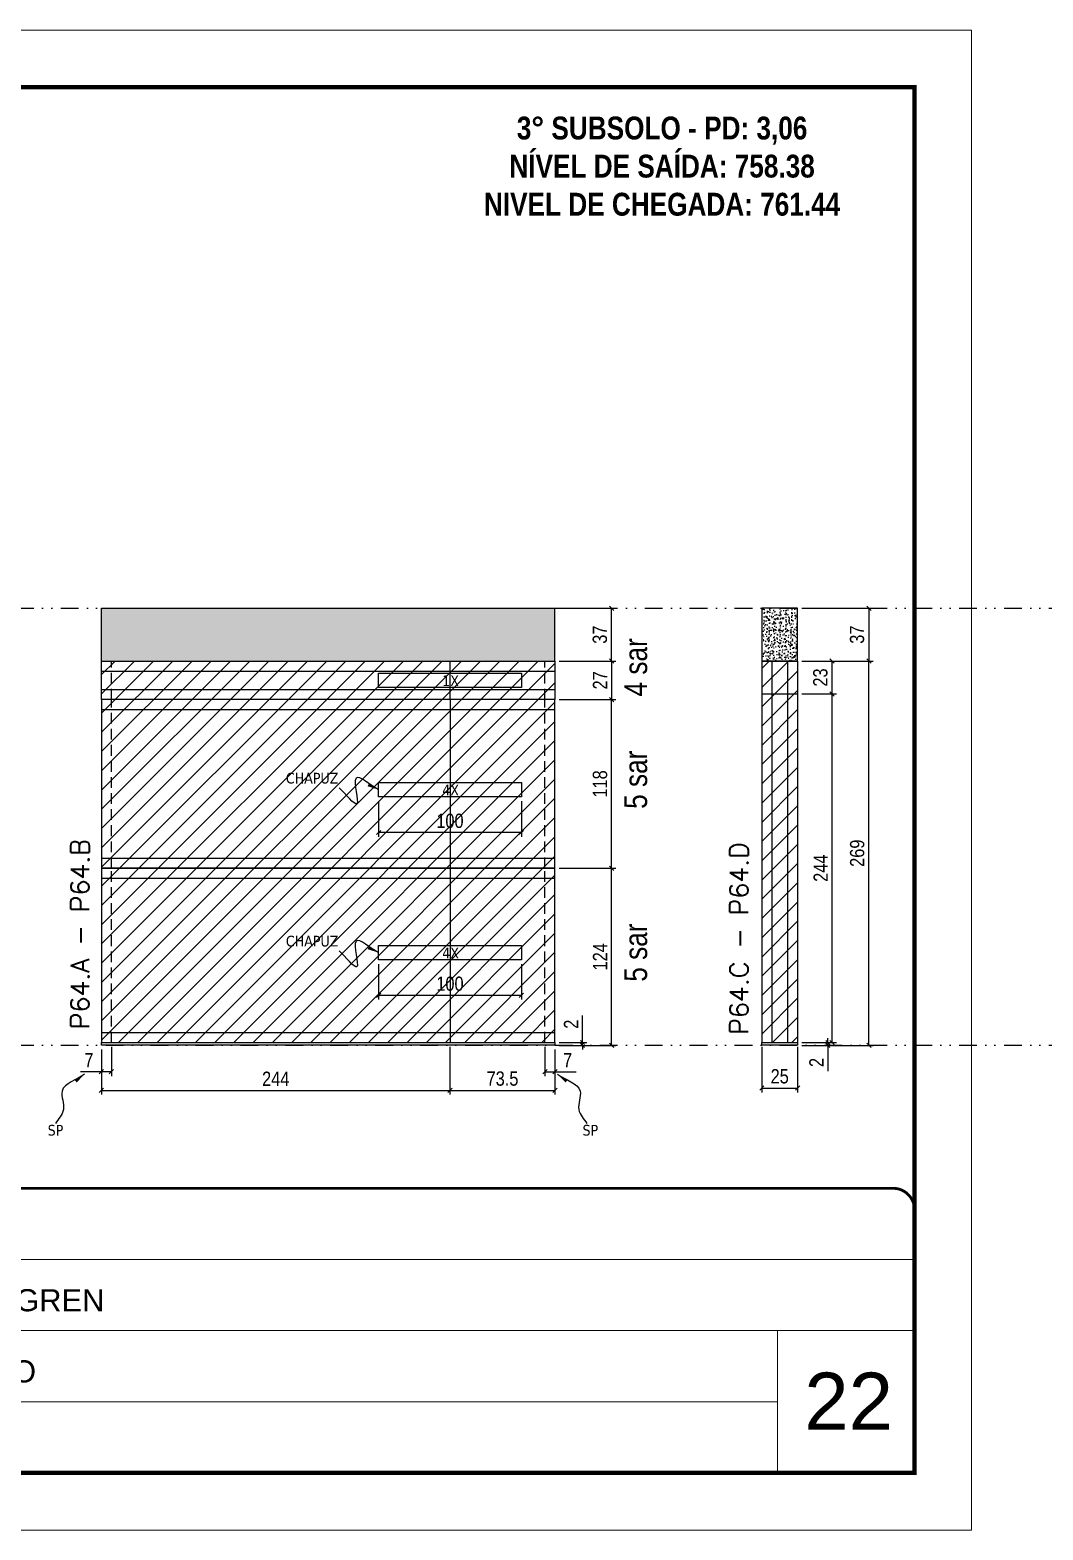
# Model space of a CAD drawing. Header units: millimetres. Extents: x 13777 to 27878, y -21631 to 6985.
# Drawn here: x 16838 to 17547, y 192 to 1242 of the extents above; entities that cross this region are included whole.
import ezdxf

# ---------------------------------------------------------------- set-up
doc = ezdxf.new("R2010")
doc.units = ezdxf.units.MM
for name, pattern in [('CONTINUO', [0]), ('DASHED', [0.75, 0.5, -0.25]), ('DIVIDE2', [0.625, 0.25, -0.125, 0, -0.125, 0, -0.125]), ('HIDDEN', [0.375, 0.25, -0.125])]:
    doc.linetypes.add(name, pattern=pattern)
for name, color, linetype, lineweight in [('CARIMBO', 255, 'Continuous', 9), ('Folhas', 255, 'Continuous', 9), ('Hachura', 251, 'Continuous', 9), ('SARRAFO DE PRESSAO', 251, 'DASHED', 9), ('Texto Seção', 7, 'Continuous', 15)]:
    doc.layers.add(name, color=color, linetype=linetype, lineweight=lineweight)
for name, color, linetype in [('COTA', 241, 'Continuous'), ('NOMENCLATURA', 7, 'Continuous'), ('Nível', 160, 'Continuous'), ('Painéis', 200, 'Continuous'), ('Romaneio', 10, 'Continuous'), ('SARR_2.2x10', 60, 'Continuous'), ('SARR_2.2x7', 40, 'Continuous'), ('Sarrafo de Pressão', 42, 'HIDDEN'), ('texto', 7, 'Continuous')]:
    doc.layers.add(name, color=color, linetype=linetype)
doc.styles.add('ARIAL', font='arial.ttf')
doc.styles.add('ARIAL_NARROW', font='ARIALN.TTF', dxfattribs={"height": 0.2})
doc.styles.add('COTA TECNICA', font='techl___.ttf', dxfattribs={"height": 10})
doc.styles.add('COTA TECNICA-50', font='techl___.ttf', dxfattribs={"height": 10})
doc.styles.add('REGUA-120', font='ROMANS.shx', dxfattribs={"height": 15})
doc.styles.add('ROMANC', font='techb___.ttf', dxfattribs={"height": 2.5})
doc.styles.get("Standard").update_dxf_attribs({"font": 'arial.ttf'})
doc.styles.add('Tecnologia', font='')
doc.styles.get('Tecnologia').set_extended_font_data('Forgotten Futurist')
doc.dimstyles.new('COTA PAINEL-50', dxfattribs={"dimtxt": 10, "dimasz": 3, "dimexe": 3, "dimexo": 3, "dimgap": 3, "dimtad": 1, "dimdec": 1, "dimzin": 12, "dimdsep": 46, "dimtxsty": 'COTA TECNICA-50', "dimblk1": 'OBLIQUE', "dimblk2": 'OBLIQUE', "dimsah": 1, "dimcen": 0.9, "dimclrd": 4, "dimclre": 4, "dimclrt": 240, "dimadec": 1, "dimazin": 3, "dimtfac": 1, "dimtdec": 1, "dimtmove": 0, "dimatfit": 3, "dimfxl": 1, "dimtolj": 1, "dimtzin": 12, "dimarcsym": 0})
doc.dimstyles.new('PAINEL', dxfattribs={"dimtxt": 10, "dimasz": 3, "dimexe": 3, "dimexo": 3, "dimgap": 3, "dimtad": 1, "dimdec": 1, "dimzin": 12, "dimdsep": 46, "dimtxsty": 'COTA TECNICA', "dimblk1": 'OBLIQUE', "dimblk2": 'OBLIQUE', "dimsah": 1, "dimcen": 0.9, "dimclrd": 4, "dimclre": 4, "dimclrt": 240, "dimadec": 1, "dimazin": 3, "dimtfac": 1, "dimtdec": 1, "dimtmove": 0, "dimatfit": 3, "dimfxl": 1, "dimtolj": 1, "dimtzin": 12, "dimarcsym": 0})
doc.dimstyles.get("Standard").update_dxf_attribs({"dimtxt": 0.18, "dimasz": 0.18, "dimexe": 0.18, "dimexo": 0.0625, "dimgap": 0.09, "dimtad": 0, "dimtih": 1, "dimtoh": 1, "dimdec": 4, "dimzin": 0, "dimdsep": 46, "dimtxsty": 'Standard', "dimcen": 0.09, "dimadec": 0, "dimazin": 0, "dimtfac": 1, "dimtdec": 4, "dimtofl": 0, "dimtmove": 0, "dimatfit": 3, "dimfxl": 1, "dimtolj": 1, "dimtzin": 0, "dimarcsym": 0})

# ---------------------------------------------------------------- blocks, each defined once
blk = doc.blocks.new('9999999999')
at = {"color": 30, "linetype": 'CONTINUO'}
for p, q in [((98564.6, 34230.2), (98564.6, 34429.4)), ((98564.6, 34379.6), (99584, 34379.6)), ((98564.6, 34329.8), (99488, 34329.8)), ((99584, 34329.8), (99488, 34329.8)), ((99488, 34329.8), (99488, 34230.2)), ((98564.6, 34280), (99488, 34280))]:
    blk.add_line(p, q, dxfattribs=at)
at = {"color": 30, "linetype": 'CONTINUO', "const_width": 2}
blk.add_lwpolyline([(99584, 34230.2), (99584, 34414.4, 0.414214), (99569, 34429.4), (98229, 34429.4, 0.414214), (98214, 34414.4), (98214, 34245.2, 0.414214), (98229, 34230.2), (99584, 34230.2)], format="xyb", dxfattribs=at)
at = {"layer": 'Folhas'}
blk.add_lwpolyline([(98139, 34190.2), (99624, 34190.2), (99624, 35240.2), (98139, 35240.2)], close=True, dxfattribs=at)
at = {"layer": 'Folhas', "color": 30, "const_width": 3}
blk.add_lwpolyline([(98214, 34230.2), (99584, 34230.2), (99584, 35200.2), (98214, 35200.2)], close=True, dxfattribs=at)
at = {"color": 7, "linetype": 'Continuous', "ltscale": 5, "style": 'ARIAL'}
for s, height, p in [('SKR', 15.48, (98837.7, 34393.1)), ('LEAF LOEFGREN', 15.483, (98837.7, 34343.3)), ('3° SUBSOLO', 15.48, (98837.7, 34293.5)), ('NOVA SISTEMAS CONSTRUTIVOS', 11.059, (98263.2, 34267.2)), ('PILARES', 15.48, (98837.7, 34243.7))]:
    blk.add_text(s, height=height, dxfattribs=at).set_placement(p)
at = {"layer": 'Folhas', "color": 7, "style": 'Tecnologia', "width": 1.5}
for s, p in [('CLIENTE:', (98573.7, 34397.2)), ('OBRA:', (98573.7, 34347.3)), ('PAVIMENTO:', (98573.7, 34297.5)), ('PROJETO:', (98573.7, 34247.7))]:
    blk.add_text(s, height=14, dxfattribs=at).set_placement(p)
blk = doc.blocks.new('_Oblique')
at = {"color": 0, "linetype": 'ByBlock', "lineweight": -2}
blk.add_line((-0.5, -0.5), (0.5, 0.5), dxfattribs=at)
blk = doc.blocks.new('*D1496')
at = {"layer": 'COTA', "color": 4, "lineweight": -2, "transparency": 16777216}
for p, q in [((16887.7, 528.1), (16887.7, 509.6)), ((16894.7, 530.1), (16894.7, 509.6)), ((16887.7, 512.6), (16873, 512.6)), ((16894.7, 512.6), (16887.7, 512.6))]:
    blk.add_line(p, q, dxfattribs=at)
at = {"layer": 'Defpoints', "color": 0, "transparency": 16777216}
for p in [(16887.7, 531.1), (16894.7, 533.1), (16887.7, 512.6)]:
    blk.add_point(p, dxfattribs=at)
at = {"layer": 'COTA', "color": 4, "lineweight": -2, "transparency": 16777216, "xscale": 3, "yscale": 3, "zscale": 3, "rotation": 180}
blk.add_blockref('_Oblique', (16887.7, 512.6), dxfattribs=at)
at = {"layer": 'COTA', "color": 4, "lineweight": -2, "transparency": 16777216, "xscale": 3, "yscale": 3, "zscale": 3}
blk.add_blockref('_Oblique', (16894.7, 512.6), dxfattribs=at)
at = {"layer": 'COTA', "color": 240, "transparency": 16777216, "insert": (16878.9, 520.7), "char_height": 10, "attachment_point": 5, "style": 'COTA TECNICA-50'}
blk.add_mtext('\\A1;7', dxfattribs=at)
blk = doc.blocks.new('*D1497')
at = {"layer": 'COTA', "color": 4, "lineweight": -2, "transparency": 16777216}
for p, q in [((17198.2, 530.1), (17198.2, 509.6)), ((17205.2, 528.1), (17205.2, 509.6)), ((17198.2, 512.6), (17205.2, 512.6)), ((17205.2, 512.6), (17220, 512.6))]:
    blk.add_line(p, q, dxfattribs=at)
at = {"layer": 'Defpoints', "color": 0, "transparency": 16777216}
for p in [(17198.2, 533.1), (17205.2, 531.1), (17205.2, 512.6)]:
    blk.add_point(p, dxfattribs=at)
at = {"layer": 'COTA', "color": 4, "lineweight": -2, "transparency": 16777216, "xscale": 3, "yscale": 3, "zscale": 3, "rotation": 180}
blk.add_blockref('_Oblique', (17198.2, 512.6), dxfattribs=at)
at = {"layer": 'COTA', "color": 4, "lineweight": -2, "transparency": 16777216, "xscale": 3, "yscale": 3, "zscale": 3}
blk.add_blockref('_Oblique', (17205.2, 512.6), dxfattribs=at)
at = {"layer": 'COTA', "color": 240, "transparency": 16777216, "insert": (17214.1, 520.7), "char_height": 10, "attachment_point": 5, "style": 'COTA TECNICA-50'}
blk.add_mtext('\\A1;7', dxfattribs=at)
blk = doc.blocks.new('*D1498')
at = {"layer": 'Defpoints', "color": 0, "linetype": 'ByBlock', "transparency": 16777216}
for p in [(17205.2, 655.1), (17244.9, 655.1), (17205.2, 531.1)]:
    blk.add_point(p, dxfattribs=at)
at = {"layer": 'Romaneio', "color": 4, "linetype": 'ByBlock', "lineweight": -2, "transparency": 16777216}
for p, q in [((17208.2, 655.1), (17247.9, 655.1)), ((17244.9, 531.1), (17244.9, 655.1)), ((17208.2, 531.1), (17247.9, 531.1))]:
    blk.add_line(p, q, dxfattribs=at)
at = {"layer": 'Romaneio', "color": 4, "linetype": 'ByBlock', "lineweight": -2, "transparency": 16777216, "xscale": 3, "yscale": 3, "zscale": 3}
for p, rotation in [((17244.9, 655.1), 90), ((17244.9, 531.1), 270)]:
    blk.add_blockref('_Oblique', p, dxfattribs=dict(at, rotation=rotation))
at = {"layer": 'Romaneio', "color": 240, "linetype": 'ByBlock', "transparency": 16777216, "insert": (17236.8, 593.1), "char_height": 10, "attachment_point": 5, "rotation": 90, "style": 'COTA TECNICA'}
blk.add_mtext('\\A1;124', dxfattribs=at)
blk = doc.blocks.new('*D1499')
at = {"layer": 'Defpoints', "color": 0, "linetype": 'ByBlock', "transparency": 16777216}
for p in [(17205.2, 655.1), (17244.9, 655.1), (17205.2, 531.1)]:
    blk.add_point(p, dxfattribs=at)
at = {"layer": 'Romaneio', "color": 4, "linetype": 'ByBlock', "lineweight": -2, "transparency": 16777216}
for p, q in [((17208.2, 655.1), (17247.9, 655.1)), ((17244.9, 531.1), (17244.9, 655.1)), ((17208.2, 531.1), (17247.9, 531.1))]:
    blk.add_line(p, q, dxfattribs=at)
at = {"layer": 'Romaneio', "color": 4, "linetype": 'ByBlock', "lineweight": -2, "transparency": 16777216, "xscale": 3, "yscale": 3, "zscale": 3}
for p, rotation in [((17244.9, 655.1), 90), ((17244.9, 531.1), 270)]:
    blk.add_blockref('_Oblique', p, dxfattribs=dict(at, rotation=rotation))
at = {"layer": 'Romaneio', "color": 240, "linetype": 'ByBlock', "transparency": 16777216, "insert": (17236.8, 593.1), "char_height": 10, "attachment_point": 5, "rotation": 90, "style": 'COTA TECNICA'}
blk.add_mtext('\\A1;124', dxfattribs=at)
blk = doc.blocks.new('*D1500')
at = {"layer": 'COTA', "color": 4, "lineweight": -2, "transparency": 16777216}
for p, q in [((17208.2, 773.1), (17247.9, 773.1)), ((17244.9, 655.1), (17244.9, 773.1)), ((17208.2, 655.1), (17247.9, 655.1))]:
    blk.add_line(p, q, dxfattribs=at)
at = {"layer": 'Defpoints', "color": 0, "transparency": 16777216}
for p in [(17205.2, 773.1), (17244.9, 773.1), (17205.2, 655.1)]:
    blk.add_point(p, dxfattribs=at)
at = {"layer": 'COTA', "color": 4, "lineweight": -2, "transparency": 16777216, "xscale": 3, "yscale": 3, "zscale": 3}
for p, rotation in [((17244.9, 773.1), 90), ((17244.9, 655.1), 270)]:
    blk.add_blockref('_Oblique', p, dxfattribs=dict(at, rotation=rotation))
at = {"layer": 'COTA', "color": 240, "transparency": 16777216, "insert": (17236.8, 714.1), "char_height": 10, "attachment_point": 5, "rotation": 90, "style": 'COTA TECNICA-50'}
blk.add_mtext('\\A1;118', dxfattribs=at)
blk = doc.blocks.new('*D1501')
at = {"layer": 'COTA', "color": 4, "lineweight": -2, "transparency": 16777216}
for p, q in [((17224.5, 533.1), (17224.5, 551.9)), ((17208.2, 533.1), (17227.5, 533.1)), ((17208.2, 531.1), (17227.5, 531.1)), ((17224.5, 531.1), (17224.5, 533.1)), ((17224.5, 531.1), (17224.5, 528.1))]:
    blk.add_line(p, q, dxfattribs=at)
at = {"layer": 'Defpoints', "color": 0, "transparency": 16777216}
for p in [(17205.2, 533.1), (17205.2, 531.1), (17224.5, 531.1)]:
    blk.add_point(p, dxfattribs=at)
at = {"layer": 'COTA', "color": 4, "lineweight": -2, "transparency": 16777216, "xscale": 3, "yscale": 3, "zscale": 3}
for p, rotation in [((17224.5, 533.1), 270), ((17224.5, 531.1), 90)]:
    blk.add_blockref('_Oblique', p, dxfattribs=dict(at, rotation=rotation))
at = {"layer": 'COTA', "color": 240, "transparency": 16777216, "insert": (17216.5, 545.9), "char_height": 10, "attachment_point": 5, "rotation": 90, "style": 'COTA TECNICA-50'}
blk.add_mtext('\\A1;2', dxfattribs=at)
blk = doc.blocks.new('*D1504')
at = {"layer": 'COTA', "color": 4, "lineweight": -2, "transparency": 16777216}
for p, q in [((16887.7, 528.1), (16887.7, 496.6)), ((17131.7, 530.1), (17131.7, 496.6)), ((16887.7, 499.6), (17131.7, 499.6))]:
    blk.add_line(p, q, dxfattribs=at)
at = {"layer": 'Defpoints', "color": 0, "transparency": 16777216}
for p in [(16887.7, 531.1), (17131.7, 533.1), (17131.7, 499.6)]:
    blk.add_point(p, dxfattribs=at)
at = {"layer": 'COTA', "color": 4, "lineweight": -2, "transparency": 16777216, "xscale": 3, "yscale": 3, "zscale": 3, "rotation": 180}
blk.add_blockref('_Oblique', (16887.7, 499.6), dxfattribs=at)
at = {"layer": 'COTA', "color": 4, "lineweight": -2, "transparency": 16777216, "xscale": 3, "yscale": 3, "zscale": 3}
blk.add_blockref('_Oblique', (17131.7, 499.6), dxfattribs=at)
at = {"layer": 'COTA', "color": 240, "transparency": 16777216, "insert": (17009.7, 507.7), "char_height": 10, "attachment_point": 5, "style": 'COTA TECNICA-50'}
blk.add_mtext('\\A1;244', dxfattribs=at)
blk = doc.blocks.new('*D1505')
at = {"layer": 'COTA', "color": 4, "lineweight": -2, "transparency": 16777216}
for p, q in [((17131.7, 530.1), (17131.7, 496.6)), ((17205.2, 528.1), (17205.2, 496.6)), ((17131.7, 499.6), (17205.2, 499.6))]:
    blk.add_line(p, q, dxfattribs=at)
at = {"layer": 'Defpoints', "color": 0, "transparency": 16777216}
for p in [(17131.7, 533.1), (17205.2, 531.1), (17205.2, 499.6)]:
    blk.add_point(p, dxfattribs=at)
at = {"layer": 'COTA', "color": 4, "lineweight": -2, "transparency": 16777216, "xscale": 3, "yscale": 3, "zscale": 3, "rotation": 180}
blk.add_blockref('_Oblique', (17131.7, 499.6), dxfattribs=at)
at = {"layer": 'COTA', "color": 4, "lineweight": -2, "transparency": 16777216, "xscale": 3, "yscale": 3, "zscale": 3}
blk.add_blockref('_Oblique', (17205.2, 499.6), dxfattribs=at)
at = {"layer": 'COTA', "color": 240, "transparency": 16777216, "insert": (17168.5, 507.8), "char_height": 10, "attachment_point": 5, "style": 'COTA TECNICA-50'}
blk.add_mtext('\\A1;73.5', dxfattribs=at)
blk = doc.blocks.new('*D1506')
at = {"layer": 'COTA', "color": 4, "linetype": 'ByBlock', "lineweight": -2, "transparency": 16777216}
for p, q in [((17081.7, 588), (17081.7, 563.1)), ((17181.7, 588), (17181.7, 563.1)), ((17181.7, 566.1), (17081.7, 566.1))]:
    blk.add_line(p, q, dxfattribs=at)
at = {"layer": 'Defpoints', "color": 0, "linetype": 'ByBlock', "transparency": 16777216}
for p in [(17081.7, 591), (17181.7, 591), (17081.7, 566.1)]:
    blk.add_point(p, dxfattribs=at)
at = {"layer": 'COTA', "color": 4, "linetype": 'ByBlock', "lineweight": -2, "transparency": 16777216, "xscale": 3, "yscale": 3, "zscale": 3, "rotation": 180}
blk.add_blockref('_Oblique', (17081.7, 566.1), dxfattribs=at)
at = {"layer": 'COTA', "color": 4, "linetype": 'ByBlock', "lineweight": -2, "transparency": 16777216, "xscale": 3, "yscale": 3, "zscale": 3}
blk.add_blockref('_Oblique', (17181.7, 566.1), dxfattribs=at)
at = {"layer": 'COTA', "color": 240, "linetype": 'ByBlock', "transparency": 16777216, "insert": (17131.7, 574.2), "char_height": 10, "attachment_point": 5, "style": 'COTA TECNICA'}
blk.add_mtext('\\A1;100', dxfattribs=at)
blk = doc.blocks.new('*D1507')
at = {"layer": 'COTA', "color": 4, "linetype": 'ByBlock', "lineweight": -2, "transparency": 16777216}
for p, q in [((17081.7, 702.1), (17081.7, 677.1)), ((17181.7, 702.1), (17181.7, 677.1)), ((17181.7, 680.1), (17081.7, 680.1))]:
    blk.add_line(p, q, dxfattribs=at)
at = {"layer": 'Defpoints', "color": 0, "linetype": 'ByBlock', "transparency": 16777216}
for p in [(17081.7, 705.1), (17181.7, 705.1), (17081.7, 680.1)]:
    blk.add_point(p, dxfattribs=at)
at = {"layer": 'COTA', "color": 4, "linetype": 'ByBlock', "lineweight": -2, "transparency": 16777216, "xscale": 3, "yscale": 3, "zscale": 3, "rotation": 180}
blk.add_blockref('_Oblique', (17081.7, 680.1), dxfattribs=at)
at = {"layer": 'COTA', "color": 4, "linetype": 'ByBlock', "lineweight": -2, "transparency": 16777216, "xscale": 3, "yscale": 3, "zscale": 3}
blk.add_blockref('_Oblique', (17181.7, 680.1), dxfattribs=at)
at = {"layer": 'COTA', "color": 240, "linetype": 'ByBlock', "transparency": 16777216, "insert": (17131.7, 688.2), "char_height": 10, "attachment_point": 5, "style": 'COTA TECNICA'}
blk.add_mtext('\\A1;100', dxfattribs=at)
blk = doc.blocks.new('*D1508')
at = {"layer": 'COTA', "color": 4, "lineweight": -2, "transparency": 16777216}
for p, q in [((17208.2, 800.1), (17247.9, 800.1)), ((17244.9, 800.1), (17244.9, 773.1)), ((17208.2, 773.1), (17247.9, 773.1))]:
    blk.add_line(p, q, dxfattribs=at)
at = {"layer": 'Defpoints', "color": 0, "transparency": 16777216}
for p in [(17205.2, 800.1), (17205.2, 773.1), (17244.9, 773.1)]:
    blk.add_point(p, dxfattribs=at)
at = {"layer": 'COTA', "color": 4, "lineweight": -2, "transparency": 16777216, "xscale": 3, "yscale": 3, "zscale": 3}
for p, rotation in [((17244.9, 800.1), 90), ((17244.9, 773.1), 270)]:
    blk.add_blockref('_Oblique', p, dxfattribs=dict(at, rotation=rotation))
at = {"layer": 'COTA', "color": 240, "transparency": 16777216, "insert": (17236.8, 786.6), "char_height": 10, "attachment_point": 5, "rotation": 90, "style": 'COTA TECNICA'}
blk.add_mtext('\\A1;27', dxfattribs=at)
blk = doc.blocks.new('*D1509')
at = {"layer": 'COTA', "color": 4, "lineweight": -2, "transparency": 16777216}
for p, q in [((17208.2, 837.1), (17247.9, 837.1)), ((17244.9, 800.1), (17244.9, 837.1)), ((17208.2, 800.1), (17247.9, 800.1))]:
    blk.add_line(p, q, dxfattribs=at)
at = {"layer": 'Defpoints', "color": 0, "transparency": 16777216}
for p in [(17205.2, 837.1), (17244.9, 837.1), (17205.2, 800.1)]:
    blk.add_point(p, dxfattribs=at)
at = {"layer": 'COTA', "color": 4, "lineweight": -2, "transparency": 16777216, "xscale": 3, "yscale": 3, "zscale": 3}
for p, rotation in [((17244.9, 837.1), 90), ((17244.9, 800.1), 270)]:
    blk.add_blockref('_Oblique', p, dxfattribs=dict(at, rotation=rotation))
at = {"layer": 'COTA', "color": 240, "transparency": 16777216, "insert": (17236.7, 818.6), "char_height": 10, "attachment_point": 5, "rotation": 90, "style": 'COTA TECNICA'}
blk.add_mtext('\\A1;37', dxfattribs=at)
blk = doc.blocks.new('*D1476')
at = {"layer": 'COTA', "color": 4, "lineweight": -2, "transparency": 16777216}
for p, q in [((17350.1, 530.1), (17350.1, 498.2)), ((17375.1, 530.1), (17375.1, 498.2)), ((17350.1, 501.2), (17375.1, 501.2))]:
    blk.add_line(p, q, dxfattribs=at)
at = {"layer": 'Defpoints', "color": 0, "transparency": 16777216}
for p in [(17350.1, 533.1), (17375.1, 533.1), (17375.1, 501.2)]:
    blk.add_point(p, dxfattribs=at)
at = {"layer": 'COTA', "color": 4, "lineweight": -2, "transparency": 16777216, "xscale": 3, "yscale": 3, "zscale": 3, "rotation": 180}
blk.add_blockref('_Oblique', (17350.1, 501.2), dxfattribs=at)
at = {"layer": 'COTA', "color": 4, "lineweight": -2, "transparency": 16777216, "xscale": 3, "yscale": 3, "zscale": 3}
blk.add_blockref('_Oblique', (17375.1, 501.2), dxfattribs=at)
at = {"layer": 'COTA', "color": 240, "transparency": 16777216, "insert": (17362.6, 509.4), "char_height": 10, "attachment_point": 5, "style": 'COTA TECNICA'}
blk.add_mtext('\\A1;25', dxfattribs=at)
blk = doc.blocks.new('*D1477')
at = {"layer": 'COTA', "color": 4, "lineweight": -2, "transparency": 16777216}
for p, q in [((17396.3, 533.1), (17396.3, 536.1)), ((17378.1, 533.1), (17399.3, 533.1)), ((17378.1, 531.1), (17399.3, 531.1)), ((17396.3, 533.1), (17396.3, 531.1)), ((17396.3, 531.1), (17396.3, 513))]:
    blk.add_line(p, q, dxfattribs=at)
at = {"layer": 'Defpoints', "color": 0, "transparency": 16777216}
for p in [(17375.1, 533.1), (17375.1, 531.1), (17396.3, 533.1)]:
    blk.add_point(p, dxfattribs=at)
at = {"layer": 'COTA', "color": 4, "lineweight": -2, "transparency": 16777216, "xscale": 3, "yscale": 3, "zscale": 3}
for p, rotation in [((17396.3, 533.1), 270), ((17396.3, 531.1), 90)]:
    blk.add_blockref('_Oblique', p, dxfattribs=dict(at, rotation=rotation))
at = {"layer": 'COTA', "color": 240, "transparency": 16777216, "insert": (17388.3, 519.1), "char_height": 10, "attachment_point": 5, "rotation": 90, "style": 'COTA TECNICA-50'}
blk.add_mtext('\\A1;2', dxfattribs=at)
blk = doc.blocks.new('*D1510')
at = {"layer": 'COTA', "color": 4, "linetype": 'ByBlock', "lineweight": -2, "transparency": 16777216}
for p, q in [((17378.1, 837.1), (17428.1, 837.1)), ((17425.1, 837.1), (17425.1, 800.1)), ((17378.1, 800.1), (17428.1, 800.1))]:
    blk.add_line(p, q, dxfattribs=at)
at = {"layer": 'Defpoints', "color": 0, "linetype": 'ByBlock', "transparency": 16777216}
for p in [(17375.1, 837.1), (17375.1, 800.1), (17425.1, 800.1)]:
    blk.add_point(p, dxfattribs=at)
at = {"layer": 'COTA', "color": 4, "linetype": 'ByBlock', "lineweight": -2, "transparency": 16777216, "xscale": 3, "yscale": 3, "zscale": 3}
for p, rotation in [((17425.1, 837.1), 90), ((17425.1, 800.1), 270)]:
    blk.add_blockref('_Oblique', p, dxfattribs=dict(at, rotation=rotation))
at = {"layer": 'COTA', "color": 240, "linetype": 'ByBlock', "transparency": 16777216, "insert": (17416.8, 818.6), "char_height": 10, "attachment_point": 5, "rotation": 90, "style": 'COTA TECNICA'}
blk.add_mtext('\\A1;37', dxfattribs=at)
blk = doc.blocks.new('*D1478')
at = {"layer": 'COTA', "color": 4, "lineweight": -2, "transparency": 16777216}
for p, q in [((17378.1, 800.1), (17428.1, 800.1)), ((17425.1, 531.1), (17425.1, 800.1)), ((17378.1, 531.1), (17428.1, 531.1))]:
    blk.add_line(p, q, dxfattribs=at)
at = {"layer": 'Defpoints', "color": 0, "transparency": 16777216}
for p in [(17375.1, 800.1), (17425.1, 800.1), (17375.1, 531.1)]:
    blk.add_point(p, dxfattribs=at)
at = {"layer": 'COTA', "color": 4, "lineweight": -2, "transparency": 16777216, "xscale": 3, "yscale": 3, "zscale": 3}
for p, rotation in [((17425.1, 800.1), 90), ((17425.1, 531.1), 270)]:
    blk.add_blockref('_Oblique', p, dxfattribs=dict(at, rotation=rotation))
at = {"layer": 'COTA', "color": 240, "transparency": 16777216, "insert": (17416.9, 665.6), "char_height": 10, "attachment_point": 5, "rotation": 90, "style": 'COTA TECNICA-50'}
blk.add_mtext('\\A1;269', dxfattribs=at)
blk = doc.blocks.new('*D1511')
at = {"layer": 'COTA', "color": 4, "lineweight": -2, "transparency": 16777216}
for p, q in [((17378.1, 777.1), (17402.3, 777.1)), ((17399.3, 533.1), (17399.3, 777.1)), ((17378.1, 533.1), (17402.3, 533.1))]:
    blk.add_line(p, q, dxfattribs=at)
at = {"layer": 'Defpoints', "color": 0, "transparency": 16777216}
for p in [(17375.1, 777.1), (17399.3, 777.1), (17375.1, 533.1)]:
    blk.add_point(p, dxfattribs=at)
at = {"layer": 'COTA', "color": 4, "lineweight": -2, "transparency": 16777216, "xscale": 3, "yscale": 3, "zscale": 3}
for p, rotation in [((17399.3, 777.1), 90), ((17399.3, 533.1), 270)]:
    blk.add_blockref('_Oblique', p, dxfattribs=dict(at, rotation=rotation))
at = {"layer": 'COTA', "color": 240, "transparency": 16777216, "insert": (17391.3, 655.1), "char_height": 10, "attachment_point": 5, "rotation": 90, "style": 'COTA TECNICA'}
blk.add_mtext('\\A1;244', dxfattribs=at)
blk = doc.blocks.new('*D1512')
at = {"layer": 'COTA', "color": 4, "lineweight": -2, "transparency": 16777216}
for p, q in [((17378.1, 800.1), (17402.3, 800.1)), ((17399.3, 777.1), (17399.3, 800.1)), ((17378.1, 777.1), (17402.3, 777.1))]:
    blk.add_line(p, q, dxfattribs=at)
at = {"layer": 'Defpoints', "color": 0, "transparency": 16777216}
for p in [(17375.1, 800.1), (17399.3, 800.1), (17375.1, 777.1)]:
    blk.add_point(p, dxfattribs=at)
at = {"layer": 'COTA', "color": 4, "lineweight": -2, "transparency": 16777216, "xscale": 3, "yscale": 3, "zscale": 3}
for p, rotation in [((17399.3, 800.1), 90), ((17399.3, 777.1), 270)]:
    blk.add_blockref('_Oblique', p, dxfattribs=dict(at, rotation=rotation))
at = {"layer": 'COTA', "color": 240, "transparency": 16777216, "insert": (17391.1, 788.6), "char_height": 10, "attachment_point": 5, "rotation": 90, "style": 'COTA TECNICA'}
blk.add_mtext('\\A1;23', dxfattribs=at)

msp = doc.modelspace()

# ---------------------------------------------------------------- hatches: boundary and pattern name
at = {"layer": 'COTA'}
h = msp.add_hatch(dxfattribs=at)
h.set_pattern_fill('AR-CONC', color=256, scale=0.03)
h.set_pattern_definition([(50, (-1026.666, -4624.3004), (5.4655401, -0.4781726), [0.5715, -6.2865]), (355, (-1026.666, -4624.3004), (-1.0573026, 5.7317054), [0.4572, -5.0292175]), (100.451445, (-1026.2107, -4624.3403), (4.4082374, 5.2535326), [0.4857003, -5.3427073]), (46.1842, (-1026.666, -4622.7764), (8.1323712, -1.2612698), [0.85725, -9.42975]), (96.635558, (-1025.9885, -4622.8815), (7.122124, 7.4227837), [0.7285507, -8.0140682]), (351.18415, (-1026.666, -4622.7764), (7.122124, 7.4227837), [0.685799, -7.543792]), (21, (-1025.904, -4623.1574), (4.5484317, -3.0679559), [0.5715, -6.2865]), (326, (-1025.904, -4623.1574), (1.8540609, 5.525639), [0.4572, -5.0292]), (71.451445, (-1025.525, -4623.413), (6.4024926, 2.457683), [0.4857003, -5.3426981]), (37.5, (-1026.6662, -4624.3004), (0.0926581, 2.53665117), [0, -4.96824, 0, -5.1054, 0, -5.04825]), (7.5, (-1026.6662, -4624.3004), (2.00458988, 3.00541724), [0, -2.91084, 0, -4.85394, 0, -1.92405]), (327.5, (-1028.3655, -4624.3004), (4.06771786, -0.17186232), [0, -1.905, 0, -5.9436, 0, -7.8867]), (317.5, (-1029.1275, -4624.3004), (4.44387544, 0.7627947), [0, -2.4765, 0, -3.94716, 0, -5.6007])])
h.paths.add_polyline_path([(16887.75, 837.13), (16887.75, 800.13), (17205.25, 800.13), (17205.25, 837.13)])
at = {"layer": 'COTA', "linetype": 'ByBlock'}
h = msp.add_hatch(dxfattribs=at)
h.set_pattern_fill('AR-CONC', color=256, scale=0.03)
h.set_pattern_definition([(50, (11678.3946, -9017.7326), (5.46554, -0.4781726), [0.5715, -6.2865]), (355, (11678.3946, -9017.7326), (-1.0573026, 5.7317054), [0.4572, -5.0292175]), (100.451445, (11678.85, -9017.7725), (4.4082374, 5.2535326), [0.4857003, -5.3427073]), (46.1842, (11678.3946, -9016.2086), (8.1323712, -1.26127), [0.85725, -9.42975]), (96.63556, (11679.072, -9016.314), (7.122124, 7.422784), [0.7285507, -8.014068]), (351.18415, (11678.395, -9016.209), (7.122124, 7.422784), [0.685799, -7.543792]), (21, (11679.1566, -9016.5896), (4.5484317, -3.067956), [0.5715, -6.2865]), (326, (11679.1566, -9016.5896), (1.8540609, 5.525639), [0.4572, -5.0292]), (71.451445, (11679.5357, -9016.8453), (6.4024926, 2.457683), [0.4857003, -5.342698]), (37.5, (11678.3946, -9017.7326), (0.0926581, 2.53665117), [0, -4.96824, 0, -5.1054, 0, -5.04825]), (7.5, (11678.3946, -9017.7326), (2.0045899, 3.00541724), [0, -2.91084, 0, -4.85394, 0, -1.92405]), (327.5, (11676.6954, -9017.7326), (4.06771786, -0.17186232), [0, -1.905, 0, -5.9436, 0, -7.8867]), (317.5, (11675.9334, -9017.7326), (4.4438754, 0.7627947), [0, -2.4765, 0, -3.94716, 0, -5.6007])])
h.paths.add_polyline_path([(17375.08, 837.13), (17351.08, 837.13), (17351.08, 800.11), (17375.08, 800.11)])
at = {"layer": 'Hachura', "linetype": 'ByBlock'}
h = msp.add_hatch(dxfattribs=at)
h.set_pattern_fill('ANSI31', color=256, scale=3)
h.paths.add_polyline_path([(17131.75, 773.13), (17131.75, 800.13), (16887.75, 800.13), (16887.75, 773.13)])
h.paths.add_polyline_path([(17131.75, 800.13), (17131.75, 773.13), (17205.25, 773.13), (17205.25, 800.13)])
h.paths.add_polyline_path([(17205.25, 773.13), (17131.75, 773.13), (17131.75, 655.13), (17205.25, 655.13)])
h.paths.add_polyline_path([(16887.75, 773.13), (16887.75, 655.13), (17131.75, 655.13), (17131.75, 773.13)])
h.paths.add_polyline_path([(17131.75, 655.13), (16887.75, 655.13), (16887.75, 533.13), (17131.75, 533.13)])
h.paths.add_polyline_path([(17205.25, 655.13), (17131.75, 655.13), (17131.75, 533.13), (17205.25, 533.13)])
h.paths.add_polyline_path([(17350.08, 533.13), (17375.08, 533.13), (17375.08, 777.13), (17350.08, 777.13)])
h.paths.add_polyline_path([(17375.08, 800.11), (17350.08, 800.11), (17350.08, 777.13), (17375.08, 777.13)])

# ---------------------------------------------------------------- linework, layer by layer
at = {"layer": 'COTA', "linetype": 'ByBlock'}
for p, q in [((16887.75, 800.13), (16887.75, 837.13)), ((16887.75, 837.13), (17205.25, 837.13)), ((17205.25, 800.13), (17205.25, 837.13)), ((17205.25, 800.13), (17205.25, 837.13))]:
    msp.add_line(p, q, dxfattribs=at)
msp.add_lwpolyline([(17350.08, 800.11), (17375.08, 800.11), (17375.08, 837.13), (17350.08, 837.13)], close=True, dxfattribs=at)
at = {"layer": 'Nível', "color": 4, "linetype": 'DIVIDE2', "ltscale": 50}
for p, q in [((13777.11, 837.13), (21531.15, 837.13)), ((13777.11, 531.13), (21531.15, 531.13))]:
    msp.add_line(p, q, dxfattribs=at)
at = {"layer": 'Painéis'}
for p, q in [((17131.75, 773.13), (17131.75, 800.13)), ((17350.08, 800.11), (17350.08, 533.13)), ((17350.08, 800.11), (17375.08, 800.11)), ((17375.08, 800.11), (17350.08, 800.11)), ((17375.08, 800.11), (17375.08, 533.13)), ((17350.08, 777.13), (17375.08, 777.13)), ((17131.75, 773.13), (17131.75, 533.13)), ((17350.08, 533.13), (17375.08, 533.13)), ((17350.08, 533.13), (17375.08, 533.13)), ((17350.08, 531.13), (17350.08, 533.13)), ((17375.08, 531.13), (17350.08, 531.13)), ((17375.08, 533.13), (17375.08, 531.13))]:
    msp.add_line(p, q, dxfattribs=at)
for points in [[(16887.75, 800.13), (17205.25, 800.13), (17205.25, 773.13), (16887.75, 773.13)], [(17205.25, 773.13), (16887.75, 773.13), (16887.75, 655.13), (17205.25, 655.13)], [(17205.25, 655.13), (16887.75, 655.13), (16887.75, 533.13), (17205.25, 533.13)], [(17205.25, 531.13), (16887.75, 531.13), (16887.75, 533.13), (17205.25, 533.13)]]:
    msp.add_lwpolyline(points, close=True, dxfattribs=at)
at = {"layer": 'SARR_2.2x10'}
for points in [[(17081.75, 791.63), (17181.75, 791.63), (17181.75, 781.63), (17081.75, 781.63)], [(17081.75, 715.06), (17181.75, 715.06), (17181.75, 705.06), (17081.75, 705.06)], [(17081.75, 600.98), (17181.75, 600.98), (17181.75, 590.98), (17081.75, 590.98)]]:
    msp.add_lwpolyline(points, close=True, dxfattribs=at)
at = {"layer": 'SARR_2.2x7'}
for p, q in [((17357.08, 800.13), (17357.08, 533.13)), ((17368.08, 800.13), (17368.08, 533.13)), ((16887.75, 793.13), (17131.75, 793.13)), ((17131.75, 793.13), (17205.25, 793.13)), ((16887.75, 780.13), (17131.75, 780.13)), ((17131.75, 780.13), (17205.25, 780.13)), ((16887.75, 766.13), (17131.75, 766.13)), ((17131.75, 766.13), (17205.25, 766.13)), ((16887.75, 662.13), (17131.75, 662.13)), ((17131.75, 662.13), (17205.25, 662.13)), ((16887.75, 648.13), (17131.75, 648.13)), ((17131.75, 648.13), (17205.25, 648.13)), ((16887.75, 540.13), (17131.75, 540.13)), ((17131.75, 540.13), (17205.25, 540.13))]:
    msp.add_line(p, q, dxfattribs=at)
at = {"layer": 'Sarrafo de Pressão', "ltscale": 30}
for p, q in [((16894.75, 773.13), (16894.75, 800.13)), ((17198.25, 773.13), (17198.25, 800.13)), ((16894.75, 655.13), (16894.75, 773.13)), ((17198.25, 655.13), (17198.25, 773.13)), ((16894.75, 533.13), (16894.75, 655.13)), ((17198.25, 533.13), (17198.25, 655.13))]:
    msp.add_line(p, q, dxfattribs=at)

# ---------------------------------------------------------------- block references
at = {"layer": 'SARRAFO DE PRESSAO', "color": 6, "linetype": 'ByBlock'}
msp.add_blockref('9999999999', (-82127.01, -33998.35), dxfattribs=at)

# ---------------------------------------------------------------- texts
at = {"layer": 'CARIMBO', "style": 'ARIAL'}
msp.add_text('22', height=40, dxfattribs=at).set_placement((17379.83, 262))
at = {"layer": 'NOMENCLATURA', "style": 'ARIAL_NARROW'}
for s, p in [('4 sar', (17269.76, 775.33)), ('5 sar', (17269.76, 696.65)), ('5 sar', (17269.76, 575.65))]:
    msp.add_text(s, height=16, rotation=90, dxfattribs=at).set_placement(p)
at = {"layer": 'NOMENCLATURA', "color": 2, "insert": (17280.25, 1207.91), "char_height": 16, "attachment_point": 2, "style": 'ROMANC'}
msp.add_mtext_dynamic_manual_height_columns('\\P3° SUBSOLO - PD: 3,06\\PNÍVEL DE SAÍDA: 758.38\\PNIVEL DE CHEGADA: 761.44', width=300.2766, gutter_width=1, heights=[0], dxfattribs=at)
at = {"layer": 'texto', "color": 0, "char_height": 7.5, "attachment_point": 5}
for s, insert in [('{\\fTahoma|b0|i0|c0|p34;\\C4;1X}', (17132.14, 786.34)), ('{\\fTahoma|b0|i0|c0|p34;\\C4;CHAPUZ}', (17035.19, 718.07)), ('{\\fTahoma|b0|i0|c0|p34;\\C4;4X}', (17132.14, 709.76)), ('{\\fTahoma|b0|i0|c0|p34;\\C4;CHAPUZ}', (17035.19, 603.99)), ('{\\fTahoma|b0|i0|c0|p34;\\C4;4X}', (17132.14, 595.69)), ('{\\fTahoma|b0|i0|c0|p34;\\C4;SP}', (16855.5, 471.64)), ('{\\fTahoma|b0|i0|c0|p34;\\C4;SP}', (17230.02, 471.64))]:
    msp.add_mtext(s, dxfattribs=dict(at, insert=insert))
at = {"layer": 'Texto Seção', "char_height": 13, "attachment_point": 7, "rotation": 90, "style": 'REGUA-120'}
for s, insert, width in [('P64.A - P64.B', (16879.13, 542.39), 285.3299), ('P64.C - P64.D', (17340.63, 538.55), 370.6998)]:
    msp.add_mtext(s, dxfattribs=dict(at, insert=insert, width=width))

# ---------------------------------------------------------------- dimensions: what is measured, and where the dimension line sits
at = {"layer": 'COTA'}
for base, p1, p2, angle, dimstyle, picture, middle in [((17244.89, 837.13), (17205.25, 800.13), (17205.25, 837.13), 90, 'PAINEL', '*D1509', (17236.67, 818.63)), ((17244.89, 773.13), (17205.25, 800.13), (17205.25, 773.13), 90, 'PAINEL', '*D1508', (17236.81, 786.63)), ((17425.07, 800.13), (17375.08, 531.13), (17375.08, 800.13), 90, 'COTA PAINEL-50', '*D1478', (17416.94, 665.63)), ((17399.35, 800.13), (17375.08, 777.13), (17375.08, 800.13), 90, 'PAINEL', '*D1512', (17391.13, 788.63)), ((17399.35, 777.13), (17375.08, 533.13), (17375.08, 777.13), 90, 'PAINEL', '*D1511', (17391.27, 655.13)), ((17244.89, 773.13), (17205.25, 655.13), (17205.25, 773.13), 90, 'COTA PAINEL-50', '*D1500', (17236.79, 714.13)), ((16887.75, 512.62), (16894.75, 533.13), (16887.75, 531.13), 180, 'COTA PAINEL-50', '*D1496', (16878.88, 520.7))]:
    dim = msp.add_linear_dim(base=base, p1=p1, p2=p2, angle=angle, dimstyle=dimstyle, dxfattribs=at)
    dim.commit()
    dim.dimension.update_dxf_attribs({"geometry": picture, "text_midpoint": middle})
at = {"layer": 'COTA', "linetype": 'ByBlock'}
dim = msp.add_linear_dim(base=(17425.07, 800.11), p1=(17375.08, 837.13), p2=(17375.08, 800.11), angle=90, dimstyle='PAINEL', dxfattribs=at)
dim.commit()
dim.dimension.update_dxf_attribs({"geometry": '*D1510', "text_midpoint": (17416.85, 818.62)})
for base, p1, p2, picture, middle in [((17081.75, 680.13), (17181.75, 705.06), (17081.75, 705.06), '*D1507', (17131.75, 688.23)), ((17081.75, 566.05), (17181.75, 590.98), (17081.75, 590.98), '*D1506', (17131.75, 574.15))]:
    dim = msp.add_linear_dim(base=base, p1=p1, p2=p2, dimstyle='PAINEL', dxfattribs=at)
    dim.commit()
    dim.dimension.update_dxf_attribs({"geometry": picture, "text_midpoint": middle})
at = {"layer": 'COTA'}
for base, p1, p2, picture, middle in [((17224.5, 531.13), (17205.25, 533.13), (17205.25, 531.13), '*D1501', (17224.5, 545.88)), ((17396.27, 533.13), (17375.08, 531.13), (17375.08, 533.13), '*D1477', (17396.27, 519.08))]:
    dim = msp.add_linear_dim(base=base, p1=p1, p2=p2, angle=90, dimstyle='COTA PAINEL-50', dxfattribs=at)
    dim.commit()
    dim.dimension.update_dxf_attribs({"geometry": picture, "text_midpoint": middle, "dimtype": 160})
for base, p1, p2, picture, middle in [((17131.75, 499.58), (16887.75, 531.13), (17131.75, 533.13), '*D1504', (17009.75, 507.65)), ((17205.25, 499.58), (17131.75, 533.13), (17205.25, 531.13), '*D1505', (17168.5, 507.8)), ((17205.25, 512.62), (17198.25, 533.13), (17205.25, 531.13), '*D1497', (17214.11, 520.7))]:
    dim = msp.add_linear_dim(base=base, p1=p1, p2=p2, dimstyle='COTA PAINEL-50', dxfattribs=at)
    dim.commit()
    dim.dimension.update_dxf_attribs({"geometry": picture, "text_midpoint": middle})
dim = msp.add_linear_dim(base=(17375.08, 501.24), p1=(17350.08, 533.13), p2=(17375.08, 533.13), dimstyle='PAINEL', override={"dimarcsym": 2}, dxfattribs=at)
dim.commit()
dim.dimension.update_dxf_attribs({"geometry": '*D1476', "text_midpoint": (17362.58, 509.35)})
at = {"layer": 'Romaneio', "linetype": 'ByBlock'}
for picture in ['*D1498', '*D1499']:
    dim = msp.add_aligned_dim(p1=(17205.25, 531.13), p2=(17205.25, 655.13), distance=-39.64, dimstyle='PAINEL', dxfattribs=at)
    dim.commit()
    dim.dimension.update_dxf_attribs({"geometry": picture, "text_midpoint": (17236.81, 593.13)})

# ---------------------------------------------------------------- leaders
at = {"layer": 'COTA', "path_type": 1}
for points in [[(17081.75, 710.06), (17065.96, 718.07), (17066.55, 700.2), (17054.11, 711.34)], [(17081.75, 595.98), (17065.96, 603.99), (17066.55, 586.12), (17054.11, 597.26)], [(16875.92, 510.95), (16860.13, 499.12), (16861.06, 486.11), (16855.5, 476.33)], [(17207.07, 510.95), (17222.86, 499.12), (17221.93, 486.11), (17227.49, 476.33)]]:
    msp.add_leader(points, dimstyle='Standard', override={"dimasz": 8}, dxfattribs=at)

doc.saveas('drawing.dxf')
